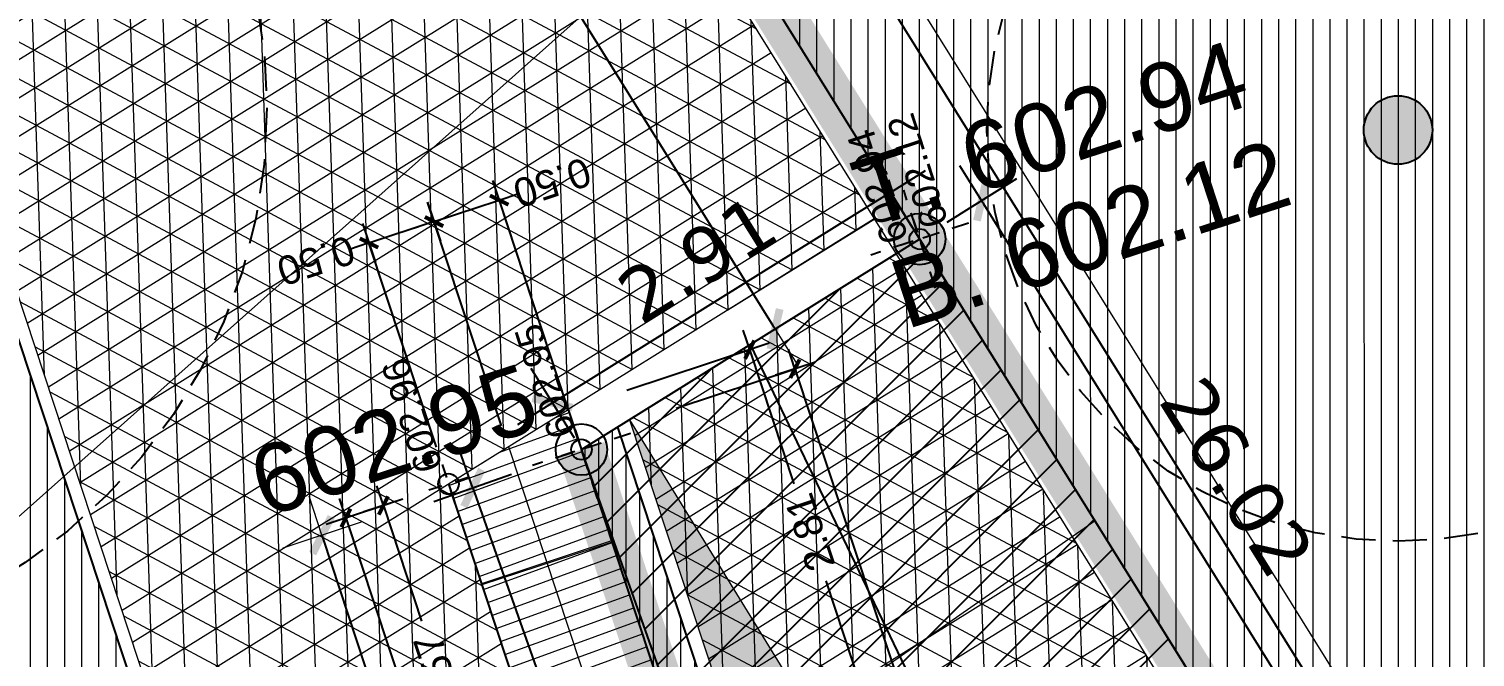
# Model space of a CAD drawing. Header units: metres. Extents: x 678805 to 1359287, y 2747329 to 5497370.
# Drawn here: x 679705.33 to 679715.88, y 2748628.4 to 2748632.99 of the extents above; entities that cross this region are included whole.
import ezdxf
from ezdxf.enums import TextEntityAlignment as Align

# ---------------------------------------------------------------- set-up
doc = ezdxf.new("R2010")
doc.units = ezdxf.units.M
for name, pattern in [('XREF_MON_BUILDINGS$0$DASHEDX2', [1.5, 1, -0.5]), ('XREF_MON_SFT_TREES$0$HIDDEN', [0.375, 0.25, -0.125]), ('XREF_MON_WATERFEATURE$0$DASHEDX2', [1.5, 1, -0.5])]:
    doc.linetypes.add(name, pattern=pattern)
for name, color, linetype in [('00_XREF_MON_HSC_PAVEMENT', 7, 'Continuous'), ('00_XREF_TWQ_BUILDINGS', 7, 'Continuous'), ('00_XREF_TWQ_SFT_TREES', 7, 'Continuous'), ('XREF_MON_BUILDINGS$0$02-L-05 Stair', 6, 'Continuous'), ('XREF_MON_BUILDINGS$0$02-L-05 Stair_Levels', 81, 'Continuous'), ('XREF_MON_BUILDINGS$0$COTAUX', 7, 'Continuous'), ('XREF_MON_GENERAL_LAYOUT$0$02-L-Edge Line', 4, 'Continuous'), ('XREF_MON_GENERAL_LAYOUT$0$02-L-Edge Line Stair +10cm', 6, 'Continuous'), ('XREF_MON_GENERAL_LAYOUT$0$02-L-Edge Line Step -10cm', 6, 'Continuous'), ('XREF_MON_GENERAL_LAYOUT$0$02-L-Plan Change', 8, 'Continuous'), ('XREF_MON_SFT_TREES$0$SL_TREE_CANOPY', 251, 'XREF_MON_SFT_TREES$0$HIDDEN'), ('XREF_MON_SFT_TREES$0$SL_TREE_TRUNK', 251, 'Continuous'), ('XREF_MON_WATERFEATURE$0$COTAUX', 7, 'Continuous')]:
    doc.layers.add(name, color=color, linetype=linetype)
for name, color, linetype, true_color in [('02-L-Waterfeatures 01', 7, 'Continuous', 0x4da6ff), ('XREF_MON_SFT_TREES$0$SL_TREE__DELONIX_REGIA', 7, 'Continuous', 0x8f2400), ('XREF_MON_SFT_TREES$0$SL_TREE_PROSOPIS_CINERARIA', 7, 'Continuous', 0x5f7f00), ('XREF_MON_WATERFEATURE$0$01-TX-Cotes_1-100', 7, 'Continuous', 0x3f5f7f), ('XREF_MON_WATERFEATURE$0$01-TX-Dimensions_1-100', 7, 'Continuous', 0x3f5f7f)]:
    doc.layers.add(name, color=color, linetype=linetype, true_color=true_color)
doc.layers.add('XREF_MON_BUILDINGS$0$00_AUX', color=3, linetype='Continuous', plot=False)
for name, color, linetype, lineweight in [('XREF_MON_BUILDINGS$0$02-L-02 Retaining walls', 4, 'Continuous', 5), ('XREF_MON_BUILDINGS$0$02-L-02 Retaining walls_levels', 21, 'Continuous', 5), ('XREF_MON_GENERAL_LAYOUT$0$02-L-Level Curves 0.25-0.75m', 33, 'Continuous', 5), ('XREF_MON_GENERAL_LAYOUT$0$02-L-Level Curves 1m', 37, 'Continuous', 5), ('XREF_MON_GENERAL_LAYOUT$0$02-L-Material Change', 251, 'Continuous', 5), ('XREF_MON_HSC_PAVEMENT$0$02-L-B-Flat Bar', 251, 'Continuous', 5)]:
    doc.layers.add(name, color=color, linetype=linetype, lineweight=lineweight)
for name, color, linetype, lineweight, true_color in [('XREF_MON_HSC_PAVEMENT$0$03-TR-Pavement_01_Compacted Ground', 7, 'Continuous', 5, 0x5a4f30), ('XREF_MON_HSC_PAVEMENT$0$03-TR-Pavement_02_Sealed Gravel', 7, 'Continuous', 5, 0x38321e), ('XREF_MON_HSC_PAVEMENT$0$03-TR-Pavement_05_Precast irregular Concrete Blocks_Open Joint', 7, 'Continuous', 5, 0x82ae7e), ('XREF_MON_HSC_PAVEMENT$0$03-TR-Pavement_07_Precast Concrete Blocks 60X40', 7, 'Continuous', 5, 0x999999), ('XREF_MON_HSC_PAVEMENT$0$03-TR-Pavement_07_Precast irregular Concrete Blocks', 7, 'Continuous', 5, 0xb3b3b3), ('XREF_MON_WATERFEATURE$0$02-L-projecció 2', 7, 'Continuous', 5, 0x636363)]:
    doc.layers.add(name, color=color, linetype=linetype, lineweight=lineweight, true_color=true_color)
doc.layers.get('XREF_MON_SFT_TREES$0$SL_TREE__DELONIX_REGIA').off()
doc.layers.get('XREF_MON_SFT_TREES$0$SL_TREE_PROSOPIS_CINERARIA').off()
doc.styles.add('XREF_MON_BUILDINGS$0$E200', font='verdana.ttf', dxfattribs={"height": 0.4})
doc.styles.add('XREF_MON_BUILDINGS$0$Standard', font='arial.ttf')
doc.styles.add('XREF_MON_GENERAL_LAYOUT$0$Standard', font='arial.ttf')
doc.styles.add('XREF_MON_WATERFEATURE$0$Standard', font='arial.ttf')
doc.dimstyles.new('XREF_MON_BUILDINGS$0$E200', dxfattribs={"dimscale": 0.03, "dimtxt": 12, "dimasz": 1, "dimexe": 0.1, "dimexo": 1, "dimgap": 4, "dimtad": 1, "dimzin": 0, "dimdsep": 46, "dimtxsty": 'XREF_MON_BUILDINGS$0$E200', "dimblk1": 'XREF_MON_BUILDINGS$0$LINCOT200', "dimblk2": 'XREF_MON_BUILDINGS$0$LINCOT200', "dimsah": 1, "dimcen": 0.1, "dimdle": 0.1, "dimse1": 1, "dimse2": 1, "dimclrt": 256, "dimadec": 0, "dimazin": 0, "dimtfac": 0.015385, "dimtofl": 0, "dimtmove": 0, "dimatfit": 3, "dimldrblk": 'XREF_MON_BUILDINGS$0$LINCOT200', "dimfxl": 1, "dimtolj": 1, "dimtzin": 0, "dimarcsym": 0})
doc.dimstyles.new('XREF_MON_WATERFEATURE$0$E100', dxfattribs={"dimscale": 0.03, "dimtxt": 7, "dimasz": 0.5, "dimexe": 0.1, "dimexo": 15, "dimgap": 4, "dimtad": 1, "dimzin": 0, "dimdsep": 46, "dimtxsty": 'XREF_MON_WATERFEATURE$0$Standard', "dimblk1": 'XREF_MON_WATERFEATURE$0$LINCOT200', "dimblk2": 'XREF_MON_WATERFEATURE$0$LINCOT200', "dimsah": 1, "dimcen": 0.1, "dimdle": 0.1, "dimclrt": 256, "dimadec": 0, "dimazin": 0, "dimtfac": 0.015385, "dimtofl": 0, "dimtmove": 0, "dimatfit": 3, "dimldrblk": 'XREF_MON_WATERFEATURE$0$LINCOT200', "dimfxl": 1, "dimtolj": 1, "dimtzin": 0, "dimarcsym": 0})

# ---------------------------------------------------------------- blocks, each defined once
blk = doc.blocks.new('*U157')
at = {"linetype": 'XREF_MON_BUILDINGS$0$DASHEDX2', "ltscale": 0.5}
for points in [[(0, -1.5), (0, 1.5)], [(1.5, 0), (-1.5, 0)]]:
    blk.add_lwpolyline(points, dxfattribs=at)
blk.add_circle((0, 0), 0.75)
at = {"ltscale": 0.3, "style": 'XREF_MON_BUILDINGS$0$Standard'}
blk.add_attdef('COTES', text='', height=2, dxfattribs=at).set_placement((-5.13, 1.964), align=Align.MIDDLE)
blk = doc.blocks.new('XREF_MON_BUILDINGS$0$LINCOT200')
for p, q in [((0, -10), (0, 10)), ((0, 0), (10, 0))]:
    blk.add_line(p, q)
at = {"const_width": 1.88}
blk.add_lwpolyline([(3.54, -3.54), (-3.54, 3.54)], dxfattribs=at)
at = {"layer": 'XREF_MON_BUILDINGS$0$COTAUX'}
blk.add_line((0, 0), (-1.25, 0), dxfattribs=at)
blk = doc.blocks.new('*D179')
at = {"layer": 'DEFPOINTS', "color": 0, "transparency": 16777216}
for p in [(679709.364, 2748629.919), (679714.743, 2748613.626), (679712.85, 2748613.001)]:
    blk.add_point(p, dxfattribs=at)
at = {"layer": 'XREF_MON_BUILDINGS$0$02-L-02 Retaining walls_levels', "color": 0, "lineweight": -2, "transparency": 16777216}
blk.add_line((679707.48, 2748629.265), (679712.84, 2748613.03), dxfattribs=at)
at = {"layer": 'XREF_MON_BUILDINGS$0$02-L-02 Retaining walls_levels', "color": 0, "lineweight": -2, "transparency": 16777216, "xscale": 0.03, "yscale": 0.03, "zscale": 0.03}
for p, rotation in [((679707.471, 2748629.294), 108.2710311354631), ((679712.85, 2748613.001), 288.2710311354631)]:
    blk.add_blockref('XREF_MON_BUILDINGS$0$LINCOT200', p, dxfattribs=dict(at, rotation=rotation))
at = {"layer": 'XREF_MON_BUILDINGS$0$02-L-02 Retaining walls_levels', "transparency": 16777216, "insert": (679710.472, 2748621.25), "char_height": 0.4, "attachment_point": 5, "rotation": 288.271, "style": 'XREF_MON_BUILDINGS$0$E200'}
blk.add_mtext('\\A1;17.16', dxfattribs=at)
blk = doc.blocks.new('*D185')
at = {"layer": 'DEFPOINTS', "color": 0, "transparency": 16777216}
for p in [(679705.503, 2748641.609), (679719.867, 2748619.903), (679719.251, 2748619.52)]:
    blk.add_point(p, dxfattribs=at)
at = {"layer": 'XREF_MON_BUILDINGS$0$02-L-02 Retaining walls_levels', "color": 0, "lineweight": -2, "transparency": 16777216}
blk.add_line((679706.134, 2748641.967), (679719.851, 2748619.928), dxfattribs=at)
at = {"layer": 'XREF_MON_BUILDINGS$0$02-L-02 Retaining walls_levels', "color": 0, "lineweight": -2, "transparency": 16777216, "xscale": 0.03, "yscale": 0.03, "zscale": 0.03}
for p, rotation in [((679706.118, 2748641.993), 121.8984010332734), ((679719.867, 2748619.903), 301.8984010332734)]:
    blk.add_blockref('XREF_MON_BUILDINGS$0$LINCOT200', p, dxfattribs=dict(at, rotation=rotation))
at = {"layer": 'XREF_MON_BUILDINGS$0$02-L-02 Retaining walls_levels', "transparency": 16777216, "insert": (679714.146, 2748629.716), "char_height": 0.4, "attachment_point": 5, "rotation": 301.8984, "style": 'XREF_MON_BUILDINGS$0$E200'}
blk.add_mtext('\\A1;26.02', dxfattribs=at)
blk = doc.blocks.new('*D217')
at = {"layer": 'DEFPOINTS', "color": 0, "ltscale": 0.3, "transparency": 16777216}
for p in [(679711.831, 2748631.454), (679709.152, 2748630.259), (679709.364, 2748629.919)]:
    blk.add_point(p, dxfattribs=at)
at = {"layer": 'XREF_MON_BUILDINGS$0$02-L-05 Stair_Levels', "color": 0, "lineweight": -2, "ltscale": 0.3, "transparency": 16777216}
blk.add_line((679711.594, 2748631.779), (679709.178, 2748630.275), dxfattribs=at)
at = {"layer": 'XREF_MON_BUILDINGS$0$02-L-05 Stair_Levels', "color": 0, "lineweight": -2, "ltscale": 0.3, "transparency": 16777216, "xscale": 0.03, "yscale": 0.03, "zscale": 0.03}
for p, rotation in [((679711.619, 2748631.795), 31.89840104439388), ((679709.152, 2748630.259), 211.8984010443939)]:
    blk.add_blockref('XREF_MON_BUILDINGS$0$LINCOT200', p, dxfattribs=dict(at, rotation=rotation))
at = {"layer": 'XREF_MON_BUILDINGS$0$02-L-05 Stair_Levels', "ltscale": 0.3, "transparency": 16777216, "insert": (679710.212, 2748631.305), "char_height": 0.4, "attachment_point": 5, "rotation": 31.8984, "style": 'XREF_MON_BUILDINGS$0$E200'}
blk.add_mtext('\\A1;2.91', dxfattribs=at)
blk = doc.blocks.new('*D224')
at = {"layer": 'DEFPOINTS', "color": 0, "transparency": 16777216}
for p in [(679705.505, 2748641.618), (679711.831, 2748631.454), (679710.776, 2748630.798)]:
    blk.add_point(p, dxfattribs=at)
at = {"layer": 'XREF_MON_BUILDINGS$0$02-L-02 Retaining walls_levels', "color": 0, "lineweight": -2, "transparency": 16777216}
blk.add_line((679704.466, 2748640.936), (679710.76, 2748630.823), dxfattribs=at)
at = {"layer": 'XREF_MON_BUILDINGS$0$02-L-02 Retaining walls_levels', "color": 0, "lineweight": -2, "transparency": 16777216, "xscale": 0.03, "yscale": 0.03, "zscale": 0.03}
for p, rotation in [((679704.45, 2748640.961), 121.8984010276611), ((679710.776, 2748630.798), 301.8984010276611)]:
    blk.add_blockref('XREF_MON_BUILDINGS$0$LINCOT200', p, dxfattribs=dict(at, rotation=rotation))
at = {"layer": 'XREF_MON_BUILDINGS$0$02-L-02 Retaining walls_levels', "transparency": 16777216, "insert": (679707.892, 2748636.053), "char_height": 0.4, "attachment_point": 5, "rotation": 301.8984, "style": 'XREF_MON_BUILDINGS$0$E200'}
blk.add_mtext('\\A1;11.97', dxfattribs=at)
blk = doc.blocks.new('*U120')
at = {"linetype": 'XREF_MON_BUILDINGS$0$DASHEDX2', "ltscale": 0.5}
for points in [[(0, -1.5), (0, 1.5)], [(1.5, 0), (-1.5, 0)]]:
    blk.add_lwpolyline(points, dxfattribs=at)
blk.add_circle((0, 0), 0.75)
at = {"ltscale": 0.3, "style": 'XREF_MON_BUILDINGS$0$Standard'}
blk.add_attdef('COTES', text='', height=2, dxfattribs=at).set_placement((4.577, 1.739), align=Align.MIDDLE)
blk = doc.blocks.new('*U163')
at = {"linetype": 'XREF_MON_BUILDINGS$0$DASHEDX2', "ltscale": 0.5}
for points in [[(0, -1.5), (0, 1.5)], [(1.5, 0), (-1.5, 0)]]:
    blk.add_lwpolyline(points, dxfattribs=at)
blk.add_circle((0, 0), 0.75)
at = {"ltscale": 0.3, "style": 'XREF_MON_BUILDINGS$0$Standard'}
blk.add_attdef('COTES', text='', height=2, dxfattribs=at).set_placement((4.78, -1.389), align=Align.MIDDLE)
blk = doc.blocks.new('*D166')
at = {"layer": 'DEFPOINTS', "color": 0, "ltscale": 0.3, "transparency": 16777216}
for p in [(679712.283, 2748631.735), (679711.831, 2748631.454), (679719.254, 2748619.528)]:
    blk.add_point(p, dxfattribs=at)
at = {"layer": 'XREF_MON_BUILDINGS$0$02-L-05 Stair_Levels', "color": 0, "lineweight": -2, "ltscale": 0.3, "transparency": 16777216}
blk.add_line((679719.689, 2748619.835), (679712.298, 2748631.71), dxfattribs=at)
at = {"layer": 'XREF_MON_BUILDINGS$0$02-L-05 Stair_Levels', "color": 0, "lineweight": -2, "ltscale": 0.3, "transparency": 16777216, "xscale": 0.03, "yscale": 0.03, "zscale": 0.03}
for p, rotation in [((679712.283, 2748631.735), 121.8982396766706), ((679719.705, 2748619.809), 301.8982396766706)]:
    blk.add_blockref('XREF_MON_BUILDINGS$0$LINCOT200', p, dxfattribs=dict(at, rotation=rotation))
at = {"layer": 'XREF_MON_BUILDINGS$0$02-L-05 Stair_Levels', "ltscale": 0.3, "transparency": 16777216, "insert": (679716.272, 2748625.946), "char_height": 0.4, "attachment_point": 5, "rotation": 301.8982, "style": 'XREF_MON_BUILDINGS$0$E200'}
blk.add_mtext('\\A1;14.05', dxfattribs=at)
blk = doc.blocks.new('*D167')
at = {"layer": 'DEFPOINTS', "color": 0, "ltscale": 0.3, "transparency": 16777216}
for p in [(679709.364, 2748629.919), (679714.159, 2748616.357), (679713.366, 2748616.077)]:
    blk.add_point(p, dxfattribs=at)
at = {"layer": 'XREF_MON_BUILDINGS$0$02-L-05 Stair_Levels', "color": 0, "lineweight": -2, "ltscale": 0.3, "transparency": 16777216}
blk.add_line((679708.581, 2748629.61), (679713.356, 2748616.105), dxfattribs=at)
at = {"layer": 'XREF_MON_BUILDINGS$0$02-L-05 Stair_Levels', "color": 0, "lineweight": -2, "ltscale": 0.3, "transparency": 16777216, "xscale": 0.03, "yscale": 0.03, "zscale": 0.03}
for p, rotation in [((679708.571, 2748629.638), 109.4712922501965), ((679713.366, 2748616.077), 289.4712922501965)]:
    blk.add_blockref('XREF_MON_BUILDINGS$0$LINCOT200', p, dxfattribs=dict(at, rotation=rotation))
at = {"layer": 'XREF_MON_BUILDINGS$0$02-L-05 Stair_Levels', "ltscale": 0.3, "transparency": 16777216, "insert": (679711.279, 2748622.967), "char_height": 0.4, "attachment_point": 5, "rotation": 289.4713, "style": 'XREF_MON_BUILDINGS$0$E200'}
blk.add_mtext('\\A1;14.38', dxfattribs=at)
blk = doc.blocks.new('XREF_MON_SFT_TREES$0$Prosopis_cineraria')
at = {"layer": 'XREF_MON_SFT_TREES$0$SL_TREE_CANOPY', "linetype": 'XREF_MON_SFT_TREES$0$HIDDEN'}
blk.add_circle((0, 0), 4, dxfattribs=at)
blk = doc.blocks.new('XREF_MON_SFT_TREES$0$delonix.A')
at = {"layer": 'XREF_MON_SFT_TREES$0$SL_TREE_TRUNK'}
h = blk.add_hatch(color=256, dxfattribs=at)
h.dxf.hatch_style = 1
edge = h.paths.add_edge_path()
edge.add_arc((0, 0), 0.25, 0, 360)
at = {"layer": 'XREF_MON_SFT_TREES$0$SL_TREE_CANOPY', "linetype": 'XREF_MON_SFT_TREES$0$HIDDEN'}
blk.add_circle((0, 0), 3, dxfattribs=at)
at = {"layer": 'XREF_MON_SFT_TREES$0$SL_TREE_TRUNK'}
blk.add_circle((0, 0), 0.25, dxfattribs=at)
blk = doc.blocks.new('XREF_MON_SFT_TREES')
at = {"layer": 'XREF_MON_SFT_TREES$0$SL_TREE__DELONIX_REGIA'}
blk.add_blockref('XREF_MON_SFT_TREES$0$delonix.A', (679715.321, 2748632.25), dxfattribs=at)
at = {"layer": 'XREF_MON_SFT_TREES$0$SL_TREE_PROSOPIS_CINERARIA', "rotation": 25.44812939262281}
blk.add_blockref('XREF_MON_SFT_TREES$0$Prosopis_cineraria', (679703.07, 2748632.411), dxfattribs=at)
blk = doc.blocks.new('XREF_MON_HSC_PAVEMENT')
at = {"layer": 'XREF_MON_HSC_PAVEMENT$0$03-TR-Pavement_01_Compacted Ground'}
h = blk.add_hatch(dxfattribs=at)
h.set_pattern_fill('ANSI31', color=256, scale=0.0393, angle=45)
h.paths.add_polyline_path([(679716.271, 2748624.32), (679717.035, 2748624.795), (679707.493, 2748640.126), (679705.505, 2748641.618)])
h = blk.add_hatch(dxfattribs=at)
h.set_pattern_fill('ANSI31', color=256, scale=0.0393, angle=45)
h.set_pattern_definition([(90, (-15.59437, -5.14019), (-0.1247775, 0), [])])
h.paths.add_polyline_path([(679705.011, 2748631.461), (679703.772, 2748630.69), (679705.454, 2748625.598), (679706.693, 2748626.369)])
at = {"layer": 'XREF_MON_HSC_PAVEMENT$0$03-TR-Pavement_02_Sealed Gravel', "linetype": 'Continuous'}
h = blk.add_hatch(dxfattribs=at)
h.set_pattern_fill('ANSI31', color=256, scale=0.0393, angle=45)
h.paths.add_polyline_path([(679717.425, 2748641.711), (679718.664, 2748642.483), (679718.374, 2748643.362), (679717.135, 2748642.591), (679715.363, 2748647.957), (679716.602, 2748648.728), (679709.443, 2748652.314), (679712.447, 2748643.218), (679711.207, 2748642.446), (679708.204, 2748651.543), (679709.443, 2748652.314), (679702.285, 2748655.899), (679707.493, 2748640.126), (679717.035, 2748624.795), (679716.271, 2748624.32), (679719.201, 2748619.613), (679725.019, 2748623.234), (679722.287, 2748631.509), (679721.048, 2748630.738), (679719.367, 2748635.83), (679720.606, 2748636.601), (679720.315, 2748637.481), (679719.076, 2748636.709)])
h.paths.add_polyline_path([(679712.885, 2748646.415), (679714.124, 2748647.186), (679716.839, 2748638.962), (679715.6, 2748638.191)], flags=16)
h.paths.add_polyline_path([(679715.359, 2748634.396), (679714.119, 2748633.624), (679711.497, 2748641.567), (679712.737, 2748642.338)], flags=16)
h.paths.add_polyline_path([(679715.89, 2748637.312), (679717.129, 2748638.083), (679718.811, 2748632.991), (679717.572, 2748632.219)], flags=16)
h.paths.add_polyline_path([(679709.969, 2748641.676), (679708.73, 2748640.904), (679705.726, 2748650), (679706.966, 2748650.772)], flags=16)
h.paths.add_polyline_path([(679719.101, 2748632.111), (679720.752, 2748627.109), (679719.513, 2748626.338), (679717.862, 2748631.34)], flags=16)
h = blk.add_hatch(dxfattribs=at)
h.set_pattern_fill('ANSI31', color=256, scale=0.0393, angle=45)
h.set_pattern_definition([(90, (652974.11672, 2717198.73223), (-0.1247775, 0), [])])
h.paths.add_polyline_path([(679696.482, 2748616.569), (679707.636, 2748623.511), (679701.011, 2748643.579), (679684.898, 2748651.642)])
h.paths.add_polyline_path([(679700.009, 2748633.042), (679701.248, 2748633.813), (679698.533, 2748642.037), (679698.533, 2748642.037), (679697.294, 2748641.266)], flags=16)
h.paths.add_polyline_path([(679701.544, 2748637.442), (679702.783, 2748638.213), (679701.011, 2748643.579), (679701.011, 2748643.579), (679699.772, 2748642.808)], flags=16)
h.paths.add_polyline_path([(679703.073, 2748637.333), (679701.834, 2748636.562), (679703.486, 2748631.56), (679704.725, 2748632.331)], flags=17)
h.paths.add_polyline_path([(679701.539, 2748632.934), (679700.299, 2748632.162), (679701.981, 2748627.07), (679703.22, 2748627.841)], flags=16)
h.paths.add_polyline_path([(679697.146, 2748637.189), (679695.907, 2748636.418), (679698.529, 2748628.475), (679699.769, 2748629.247)], flags=16)
h.paths.add_polyline_path([(679705.015, 2748631.452), (679703.776, 2748630.681), (679705.457, 2748625.589), (679706.696, 2748626.36)], flags=17)
h.paths.add_polyline_path([(679703.51, 2748626.962), (679702.271, 2748626.191), (679703.923, 2748621.189), (679705.162, 2748621.96)], flags=16)
h.paths.add_polyline_path([(679695.616, 2748637.297), (679696.856, 2748638.069), (679693.852, 2748647.165), (679693.852, 2748647.165), (679692.614, 2748646.394)], flags=16)
h.paths.add_polyline_path([(679690.656, 2748634.21), (679691.902, 2748634.977), (679686.695, 2748650.75), (679684.904, 2748651.646)])
h.paths.add_polyline_path([(679691.375, 2748645.622), (679690.136, 2748644.851), (679693.139, 2748635.755), (679694.378, 2748636.526)], flags=16)
at = {"layer": 'XREF_MON_HSC_PAVEMENT$0$03-TR-Pavement_05_Precast irregular Concrete Blocks_Open Joint'}
h = blk.add_hatch(dxfattribs=at)
h.set_pattern_fill('SWAMP', color=256, scale=0.01)
h.set_pattern_definition([(0, (0, 0), (0.127, 0.219970452362), [0.03175, -0.22225]), (90, (0.01588, 0), (-0.127, 0.219970452362), [0.015875, -0.424065904724]), (90, (0.01984, 0), (-0.127, 0.219970452362), [0.0127, -0.427240904724]), (90, (0.0119, 0), (-0.127, 0.219970452362), [0.0127, -0.427240904724]), (60, (0.02381, 0), (-0.126999999827, 0.219970452462), [0.01016, -0.24384]), (120, (0.00794, 0), (-0.253999999827, 1e-10), [0.01016, -0.24384])])
edge = h.paths.add_edge_path()
edge.add_line((679715.549, 2748612.472), (679719.728, 2748613.852))
edge.add_line((679719.728, 2748613.852), (679709.714, 2748630.136))
edge.add_line((679709.714, 2748630.136), (679715.549, 2748612.472))
edge.add_line((679715.549, 2748612.472), (679719.728, 2748613.852))
at = {"layer": 'XREF_MON_HSC_PAVEMENT$0$03-TR-Pavement_07_Precast Concrete Blocks 60X40'}
h = blk.add_hatch(dxfattribs=at)
h.set_pattern_fill('ANSI31', color=256, scale=0.0315, angle=335)
h.set_pattern_definition([(20, (-46.76913, -15.44591), (-0.0342062895844, 0.0939810082364), [])])
h.paths.add_polyline_path([(679708.394, 2748629.668), (679709.268, 2748630.212), (679710.148, 2748627.545), (679709.673, 2748627.388), (679713.848, 2748614.752), (679713.373, 2748614.596)])
h = blk.add_hatch(dxfattribs=at)
h.set_pattern_fill('ANSI31', color=256, scale=0.0315, angle=45)
h.set_pattern_definition([(90, (-46.76913, -15.44591), (-0.1000125, 0), [])])
h.paths.add_polyline_path([(679709.626, 2748630.082), (679709.364, 2748629.919), (679710.149, 2748627.545), (679710.433, 2748627.639), (679710.433, 2748627.639)])
at = {"layer": 'XREF_MON_HSC_PAVEMENT$0$03-TR-Pavement_07_Precast irregular Concrete Blocks', "linetype": 'Continuous'}
h = blk.add_hatch(dxfattribs=at)
h.set_pattern_fill('NET3', color=256, scale=0.075, angle=91.9)
h.set_pattern_definition([(91.9, (679709.2674, 2748630.21178), (-0.237994, -0.007895), []), (151.9, (679709.2674, 2748630.21178), (-0.1121597, -0.2100565), []), (211.9, (679709.2674, 2748630.21178), (0.1258344, -0.2021614), [])])
h.paths.add_polyline_path([(679701.092, 2748643.65), (679707.756, 2748623.468), (679696.514, 2748616.472), (679698.73, 2748609.761), (679713.37, 2748614.595), (679708.394, 2748629.668), (679709.267, 2748630.212), (679711.503, 2748631.603), (679705.323, 2748641.532)])
h = blk.add_hatch(dxfattribs=at)
h.set_pattern_fill('NET3', color=256, scale=0.075, angle=91.9)
h.set_pattern_definition([(91.9, (0, 0), (-0.237994082671, -0.007895076854), []), (151.9, (0, 0), (-0.112159704215, -0.21005645997), []), (211.9, (0, 0), (0.125834378456, -0.202161383117), [])])
h.paths.add_polyline_path([(679714.247, 2748616.412), (679719.084, 2748619.423), (679711.661, 2748631.348), (679709.714, 2748630.136)])
at = {"layer": 'XREF_MON_HSC_PAVEMENT$0$02-L-B-Flat Bar'}
for points in [[(679705.505, 2748641.618), (679716.271, 2748624.32), (679717.035, 2748624.795), (679707.493, 2748640.126), (679702.285, 2748655.899), (679700.495, 2748656.796)], [(679705.015, 2748631.452), (679703.776, 2748630.681), (679705.457, 2748625.589), (679706.696, 2748626.36)]]:
    blk.add_lwpolyline(points, close=True, dxfattribs=at)
blk.add_lwpolyline([(679709.714, 2748630.136), (679719.728, 2748613.852), (679719.728, 2748613.852)], dxfattribs=at)
blk = doc.blocks.new('XREF_MON_GENERAL_LAYOUT')
at = {"layer": 'XREF_MON_GENERAL_LAYOUT$0$02-L-Edge Line', "ltscale": 0.3}
blk.add_line((679705.505, 2748641.618), (679719.254, 2748619.528), dxfattribs=at)
blk.add_lwpolyline([(679709.268, 2748630.212), (679715.59, 2748611.063)], dxfattribs=at)
at = {"layer": 'XREF_MON_GENERAL_LAYOUT$0$02-L-Edge Line Stair +10cm'}
for points in [[(679709.626, 2748630.082), (679715.875, 2748611.157)], [(679708.394, 2748629.668), (679713.371, 2748614.595)]]:
    blk.add_lwpolyline(points, dxfattribs=at)
at = {"layer": 'XREF_MON_GENERAL_LAYOUT$0$02-L-Edge Line Step -10cm'}
blk.add_line((679701.011, 2748643.579), (679707.636, 2748623.512), dxfattribs=at)
at = {"layer": 'XREF_MON_GENERAL_LAYOUT$0$02-L-Level Curves 0.25-0.75m', "ltscale": 0.3}
for points in [[(679699.48, 2748607.488), (679693.371, 2748605.294), (679653.531, 2748664.058), (679678.523, 2748671.019), (679708.643, 2748669.466), (679708.32, 2748659.526), (679719.848, 2748647.214), (679708.377, 2748637.004), (679716.414, 2748624.092), (679712.236, 2748621.222)], [(679711.22, 2748624.298), (679714.762, 2748626.745), (679705.505, 2748641.618), (679703.333, 2748648.197), (679708.573, 2748652.861), (679704.277, 2748658.191), (679704.583, 2748668.126), (679679.054, 2748669.415), (679657.926, 2748663.529), (679696.186, 2748607.097), (679699.251, 2748608.181)], [(679699.002, 2748608.899), (679662.322, 2748663.001), (679679.585, 2748667.81), (679700.524, 2748666.785), (679700.229, 2748656.853), (679700.607, 2748656.457), (679705.505, 2748641.618), (679713.111, 2748629.398), (679710.205, 2748627.373), (679714.32, 2748614.908), (679713.371, 2748614.595), (679711.718, 2748619.6), (679700.128, 2748609.284)]]:
    blk.add_lwpolyline(points, dxfattribs=at)
at = {"layer": 'XREF_MON_GENERAL_LAYOUT$0$02-L-Level Curves 1m', "ltscale": 0.3}
blk.add_lwpolyline([(679710.299, 2748633.916), (679695.193, 2748620.471), (679666.717, 2748662.473), (679680.117, 2748666.205), (679696.464, 2748665.445), (679696.178, 2748655.516), (679703.432, 2748647.897), (679705.505, 2748641.618), (679710.299, 2748633.916)], dxfattribs=at)
at = {"layer": 'XREF_MON_GENERAL_LAYOUT$0$02-L-Material Change', "ltscale": 0.3}
blk.add_line((679707.755, 2748623.469), (679701.092, 2748643.65), dxfattribs=at)
for points in [[(679719.084, 2748619.423), (679705.323, 2748641.532), (679700.262, 2748656.864)], [(679711.5, 2748631.601), (679709.268, 2748630.212)], [(679708.394, 2748629.668), (679709.268, 2748630.212)], [(679709.714, 2748630.136), (679715.549, 2748612.472)], [(679708.831, 2748629.94), (679713.848, 2748614.752)]]:
    blk.add_lwpolyline(points, dxfattribs=at)
at = {"layer": 'XREF_MON_GENERAL_LAYOUT$0$02-L-Material Change', "lineweight": 0, "ltscale": 0.2}
blk.add_lwpolyline([(679711.831, 2748631.454), (679709.364, 2748629.919)], dxfattribs=at)
at = {"layer": 'XREF_MON_GENERAL_LAYOUT$0$02-L-Plan Change', "lineweight": 0, "ltscale": 0.2}
blk.add_lwpolyline([(679711.831, 2748631.454), (679709.364, 2748629.919)], dxfattribs=at)
at = {"style": 'XREF_MON_GENERAL_LAYOUT$0$Standard'}
for tag, rotation, p in [('604,00', 330.2643, (679905.77, 2748776.558)), ('603,00', 330.2643, (679901.861, 2748753.477)), ('600,00', 133.826, (679944.597, 2748745.153)), ('602,00', 330.2643, (679883.319, 2748738.727)), ('601,00', 117.8906, (679920.972, 2748732.87)), ('601,00', 330.2643, (679864.777, 2748723.976)), ('600,00', 40.8833, (679777.405, 2748705.444, 1.17)), ('602,00', 330.2643, (679941.275, 2748705.483)), ('601,00', 40.8833, (679701.798, 2748703.889, 1.17)), ('598,00', 62.091, (679810.267, 2748702.619)), ('600,00', 330.2643, (679877.781, 2748691.131)), ('600,00', 19.5511, (679920.444, 2748685.496)), ('601,00', 330.2643, (679934.813, 2748683.804)), ('599,00', 330.2643, (679854.567, 2748679.061)), ('600,00', 88.3928, (679743.913, 2748675.572)), ('599,00', 20.6086, (679924.26, 2748675.216)), ('601,00', 88.3928, (679728.035, 2748671.318, -2)), ('602,00', 88.3928, (679711.826, 2748665.966, -1)), ('603,00', 88.3928, (679695.615, 2748660.611)), ('599,00', 40.8833, (679788.807, 2748655.829, 1.17)), ('601,00', 40.8833, (679627.612, 2748644.603, 1.17)), ('603,00', 41.7058, (679702.499, 2748628.484, 1.17)), ('600,00', 40.8833, (679645.925, 2748597.926, 1.17)), ('599,00', 34.2277, (679673.574, 2748555.136, 5.34))]:
    blk.add_attdef(tag, text='', height=1, rotation=rotation, dxfattribs=at).set_placement(p, align=Align.MIDDLE)
at = {"ltscale": 0.3, "style": 'XREF_MON_GENERAL_LAYOUT$0$Standard'}
for tag, rotation, p in [('603,50', 330.2643, (679911.501, 2748760.57)), ('602,50', 330.2643, (679892.865, 2748745.846)), ('600,50', 133.826, (679933.048, 2748738.729)), ('601,50', 330.2643, (679873.581, 2748731.671)), ('601,50', 101.2857, (679909.522, 2748726.945)), ('602,50', 330.2643, (679948.625, 2748713.86)), ('600,50', 39.606, (679743.243, 2748706.971)), ('600,50', 330.2643, (679880.266, 2748702.726)), ('600,50', 17.3537, (679917.615, 2748690.554)), ('599,50', 330.2643, (679867.197, 2748684.716)), ('599,50', 18.8944, (679921.71, 2748680.578)), ('599,50', 39.606, (679778.991, 2748677.241)), ('600,50', 88.3928, (679735.925, 2748673.586)), ('601,50', 88.3928, (679719.906, 2748668.581)), ('602,50', 88.3928, (679703.474, 2748663.452)), ('598,50', 330.2643, (679861.765, 2748662.397)), ('601,50', 39.606, (679610.513, 2748662.061)), ('600,00', 41.7058, (679752.308, 2748637.685)), ('601,00', 41.7058, (679736.044, 2748634.538)), ('599,00', 35.0835, (679763.043, 2748634.415, 1.17)), ('602,00', 41.7058, (679720.174, 2748633.096, 1.17)), ('600,00', 35.0835, (679747.063, 2748629.903, 1.17)), ('601,00', 35.0835, (679731.246, 2748625.239, 1.17)), ('600,50', 39.606, (679636.92, 2748621.339)), ('602,00', 35.0835, (679715.4, 2748620.639, 1.17)), ('599,50', 28.7604, (679659.482, 2748574.323))]:
    blk.add_attdef(tag, text='', height=1, rotation=rotation, dxfattribs=at).set_placement(p, align=Align.MIDDLE)
blk = doc.blocks.new('*U595')
at = {"linetype": 'XREF_MON_WATERFEATURE$0$DASHEDX2', "ltscale": 0.5}
for points in [[(0, -1.5), (0, 1.5)], [(1.5, 0), (-1.5, 0)]]:
    blk.add_lwpolyline(points, dxfattribs=at)
blk.add_circle((0, 0), 0.75)
at = {"ltscale": 0.3, "style": 'XREF_MON_WATERFEATURE$0$Standard'}
blk.add_attdef('COTES', text='', height=2, dxfattribs=at).set_placement((5.56, 1), align=Align.MIDDLE)
blk = doc.blocks.new('*U593')
at = {"linetype": 'XREF_MON_WATERFEATURE$0$DASHEDX2', "ltscale": 0.5}
for points in [[(0, -1.5), (0, 1.5)], [(1.5, 0), (-1.5, 0)]]:
    blk.add_lwpolyline(points, dxfattribs=at)
blk.add_circle((0, 0), 0.75)
at = {"ltscale": 0.3, "style": 'XREF_MON_WATERFEATURE$0$Standard'}
blk.add_attdef('COTES', text='', height=2, dxfattribs=at).set_placement((4.58, 1.74), align=Align.MIDDLE)
blk = doc.blocks.new('*U594')
at = {"linetype": 'XREF_MON_WATERFEATURE$0$DASHEDX2', "ltscale": 0.5}
for points in [[(0, -1.5), (0, 1.5)], [(1.5, 0), (-1.5, 0)]]:
    blk.add_lwpolyline(points, dxfattribs=at)
blk.add_circle((0, 0), 0.75)
at = {"ltscale": 0.3, "style": 'XREF_MON_WATERFEATURE$0$Standard'}
blk.add_attdef('COTES', text='', height=2, dxfattribs=at).set_placement((4.78, -1.39), align=Align.MIDDLE)
blk = doc.blocks.new('*U596')
at = {"linetype": 'XREF_MON_WATERFEATURE$0$DASHEDX2', "ltscale": 0.5}
for points in [[(0, -1.5), (0, 1.5)], [(1.5, 0), (-1.5, 0)]]:
    blk.add_lwpolyline(points, dxfattribs=at)
blk.add_circle((0, 0), 0.75)
at = {"ltscale": 0.3, "style": 'XREF_MON_WATERFEATURE$0$Standard'}
blk.add_attdef('COTES', text='', height=2, dxfattribs=at).set_placement((5.56, 1), align=Align.MIDDLE)
blk = doc.blocks.new('XREF_MON_WATERFEATURE$0$LINCOT200')
for p, q in [((0, -10), (0, 10)), ((0, 0), (10, 0))]:
    blk.add_line(p, q)
at = {"const_width": 1.88}
blk.add_lwpolyline([(3.54, -3.54), (-3.54, 3.54)], dxfattribs=at)
at = {"layer": 'XREF_MON_WATERFEATURE$0$COTAUX'}
blk.add_line((0, 0), (-1.25, 0), dxfattribs=at)
blk = doc.blocks.new('*D805')
at = {"layer": 'DEFPOINTS', "color": 0, "transparency": 16777216}
for p in [(679710.921, 2748630.508), (679709.627, 2748630.081), (679714.16, 2748616.356)]:
    blk.add_point(p, dxfattribs=at)
at = {"layer": 'XREF_MON_WATERFEATURE$0$01-TX-Dimensions_1-100', "color": 0, "lineweight": -2, "transparency": 16777216}
for p, q in [((679710.054, 2748630.222), (679710.924, 2748630.509)), ((679710.926, 2748630.494), (679713.041, 2748624.088)), ((679715.449, 2748616.798), (679713.333, 2748623.204)), ((679714.587, 2748616.497), (679715.456, 2748616.785))]:
    blk.add_line(p, q, dxfattribs=at)
at = {"layer": 'XREF_MON_WATERFEATURE$0$01-TX-Dimensions_1-100', "color": 0, "lineweight": -2, "transparency": 16777216, "xscale": 0.015, "yscale": 0.015, "zscale": 0.015}
for p, rotation in [((679710.921, 2748630.508), 108.2765840035686), ((679715.454, 2748616.784), 288.2765840035686)]:
    blk.add_blockref('XREF_MON_WATERFEATURE$0$LINCOT200', p, dxfattribs=dict(at, rotation=rotation))
at = {"layer": 'XREF_MON_WATERFEATURE$0$01-TX-Dimensions_1-100', "transparency": 16777216, "insert": (679713.187, 2748623.646), "char_height": 0.21, "attachment_point": 5, "rotation": 108.2766, "style": 'XREF_MON_WATERFEATURE$0$Standard'}
blk.add_mtext('\\A1;14.45', dxfattribs=at)
blk = doc.blocks.new('*D807')
at = {"layer": 'DEFPOINTS', "color": 0, "transparency": 16777216}
for p in [(679708.394, 2748629.667), (679707.645, 2748629.42), (679713.37, 2748614.596)]:
    blk.add_point(p, dxfattribs=at)
at = {"layer": 'XREF_MON_WATERFEATURE$0$01-TX-Dimensions_1-100', "color": 0, "lineweight": -2, "transparency": 16777216}
for p, q in [((679707.967, 2748629.526), (679707.642, 2748629.419)), ((679707.65, 2748629.406), (679710.081, 2748622.042)), ((679712.617, 2748614.362), (679710.373, 2748621.16)), ((679712.943, 2748614.454), (679712.619, 2748614.347))]:
    blk.add_line(p, q, dxfattribs=at)
at = {"layer": 'XREF_MON_WATERFEATURE$0$01-TX-Dimensions_1-100', "color": 0, "lineweight": -2, "transparency": 16777216, "xscale": 0.015, "yscale": 0.015, "zscale": 0.015}
for p, rotation in [((679707.645, 2748629.42), 108.2714776573968), ((679712.621, 2748614.348), 288.2714776573968)]:
    blk.add_blockref('XREF_MON_WATERFEATURE$0$LINCOT200', p, dxfattribs=dict(at, rotation=rotation))
at = {"layer": 'XREF_MON_WATERFEATURE$0$01-TX-Dimensions_1-100', "transparency": 16777216, "insert": (679710.227, 2748621.601), "char_height": 0.21, "attachment_point": 5, "rotation": 108.2715, "style": 'XREF_MON_WATERFEATURE$0$Standard'}
blk.add_mtext('\\A1;15.87', dxfattribs=at)
blk = doc.blocks.new('*D809')
at = {"layer": 'DEFPOINTS', "color": 0, "transparency": 16777216}
for p in [(679707.814, 2748631.426), (679708.921, 2748629.666), (679708.447, 2748629.509)]:
    blk.add_point(p, dxfattribs=at)
at = {"layer": 'XREF_MON_WATERFEATURE$0$01-TX-Dimensions_1-100', "color": 0, "lineweight": -2, "transparency": 16777216}
for p, q in [((679708.274, 2748631.578), (679707.828, 2748631.43)), ((679708.78, 2748630.093), (679708.288, 2748631.585)), ((679707.814, 2748631.426), (679707.8, 2748631.421)), ((679708.306, 2748629.937), (679707.813, 2748631.428))]:
    blk.add_line(p, q, dxfattribs=at)
at = {"layer": 'XREF_MON_WATERFEATURE$0$01-TX-Dimensions_1-100', "color": 0, "lineweight": -2, "transparency": 16777216, "xscale": 0.015, "yscale": 0.015, "zscale": 0.015}
for p, rotation in [((679708.289, 2748631.582), 18.26961630097583), ((679707.814, 2748631.426), 198.2696163009758)]:
    blk.add_blockref('XREF_MON_WATERFEATURE$0$LINCOT200', p, dxfattribs=dict(at, rotation=rotation))
at = {"layer": 'XREF_MON_WATERFEATURE$0$01-TX-Dimensions_1-100', "transparency": 16777216, "insert": (679707.427, 2748631.298), "char_height": 0.21, "attachment_point": 5, "rotation": 198.2696, "style": 'XREF_MON_WATERFEATURE$0$Standard'}
blk.add_mtext('\\A1;0.50', dxfattribs=at)
blk = doc.blocks.new('*D811')
at = {"layer": 'DEFPOINTS', "color": 0, "transparency": 16777216}
for p in [(679708.764, 2748631.739), (679709.396, 2748629.823), (679708.921, 2748629.666)]:
    blk.add_point(p, dxfattribs=at)
at = {"layer": 'XREF_MON_WATERFEATURE$0$01-TX-Dimensions_1-100', "color": 0, "lineweight": -2, "transparency": 16777216}
for p, q in [((679708.303, 2748631.587), (679708.749, 2748631.734)), ((679709.255, 2748630.25), (679708.763, 2748631.742)), ((679708.764, 2748631.739), (679708.778, 2748631.744)), ((679708.78, 2748630.093), (679708.288, 2748631.585))]:
    blk.add_line(p, q, dxfattribs=at)
at = {"layer": 'XREF_MON_WATERFEATURE$0$01-TX-Dimensions_1-100', "color": 0, "lineweight": -2, "transparency": 16777216, "xscale": 0.015, "yscale": 0.015, "zscale": 0.015}
for p, rotation in [((679708.764, 2748631.739), 18.27337624817099), ((679708.288, 2748631.582), 198.273376248171)]:
    blk.add_blockref('XREF_MON_WATERFEATURE$0$LINCOT200', p, dxfattribs=dict(at, rotation=rotation))
at = {"layer": 'XREF_MON_WATERFEATURE$0$01-TX-Dimensions_1-100', "transparency": 16777216, "insert": (679709.15, 2748631.867), "char_height": 0.21, "attachment_point": 5, "rotation": 198.2734, "style": 'XREF_MON_WATERFEATURE$0$Standard'}
blk.add_mtext('\\A1;0.50', dxfattribs=at)
blk = doc.blocks.new('*D814')
at = {"layer": 'DEFPOINTS', "color": 0, "transparency": 16777216}
for p in [(679708.394, 2748629.667), (679707.919, 2748629.511), (679709.199, 2748627.23)]:
    blk.add_point(p, dxfattribs=at)
at = {"layer": 'XREF_MON_WATERFEATURE$0$01-TX-Dimensions_1-100', "color": 0, "lineweight": -2, "transparency": 16777216}
for p, q in [((679707.967, 2748629.526), (679707.916, 2748629.51)), ((679707.924, 2748629.496), (679708.198, 2748628.666)), ((679708.72, 2748627.087), (679708.446, 2748627.917)), ((679708.772, 2748627.089), (679708.722, 2748627.072))]:
    blk.add_line(p, q, dxfattribs=at)
at = {"layer": 'XREF_MON_WATERFEATURE$0$01-TX-Dimensions_1-100', "color": 0, "lineweight": -2, "transparency": 16777216, "xscale": 0.015, "yscale": 0.015, "zscale": 0.015}
for p, rotation in [((679707.919, 2748629.511), 108.2799966822608), ((679708.724, 2748627.073), 288.2799966822608)]:
    blk.add_blockref('XREF_MON_WATERFEATURE$0$LINCOT200', p, dxfattribs=dict(at, rotation=rotation))
at = {"layer": 'XREF_MON_WATERFEATURE$0$01-TX-Dimensions_1-100', "transparency": 16777216, "insert": (679708.322, 2748628.292), "char_height": 0.21, "attachment_point": 5, "rotation": 108.28, "style": 'XREF_MON_WATERFEATURE$0$Standard'}
blk.add_mtext('\\A1;2.57', dxfattribs=at)
blk = doc.blocks.new('*D815')
at = {"layer": 'DEFPOINTS', "color": 0, "transparency": 16777216}
for p in [(679709.268, 2748630.211), (679711.472, 2748627.981), (679710.149, 2748627.544)]:
    blk.add_point(p, dxfattribs=at)
at = {"layer": 'XREF_MON_WATERFEATURE$0$01-TX-Dimensions_1-100', "color": 0, "lineweight": -2, "transparency": 16777216}
for p, q in [((679709.695, 2748630.352), (679710.593, 2748630.649)), ((679710.595, 2748630.634), (679710.914, 2748629.67)), ((679711.467, 2748627.996), (679711.149, 2748628.96)), ((679710.576, 2748627.685), (679711.475, 2748627.982))]:
    blk.add_line(p, q, dxfattribs=at)
at = {"layer": 'XREF_MON_WATERFEATURE$0$01-TX-Dimensions_1-100', "color": 0, "lineweight": -2, "transparency": 16777216, "xscale": 0.015, "yscale": 0.015, "zscale": 0.015}
for p, rotation in [((679710.591, 2748630.648), 108.2890959196915), ((679711.472, 2748627.981), 288.2890959196915)]:
    blk.add_blockref('XREF_MON_WATERFEATURE$0$LINCOT200', p, dxfattribs=dict(at, rotation=rotation))
at = {"layer": 'XREF_MON_WATERFEATURE$0$01-TX-Dimensions_1-100', "transparency": 16777216, "insert": (679711.031, 2748629.315), "char_height": 0.21, "attachment_point": 5, "rotation": 108.2891, "style": 'XREF_MON_WATERFEATURE$0$Standard'}
blk.add_mtext('\\A1;2.81', dxfattribs=at)
blk = doc.blocks.new('XREF_MON_BUILDINGS')
at = {"layer": 'XREF_MON_BUILDINGS$0$02-L-05 Stair'}
h = blk.add_hatch(dxfattribs=at)
h.set_pattern_fill('ANSI31', color=256, scale=2)
h.set_pattern_definition([(45, (0, 0), (-0.176776695297, 0.176776695297), [])])
h.paths.add_polyline_path([(679711.831, 2748631.454), (679719.254, 2748619.528), (679714.159, 2748616.357), (679709.364, 2748629.919)])
at = {"layer": 'XREF_MON_BUILDINGS$0$00_AUX'}
blk.add_lwpolyline([(679716.706, 2748617.942), (679710.598, 2748630.686)], dxfattribs=at)
at = {"layer": 'XREF_MON_BUILDINGS$0$02-L-02 Retaining walls', "ltscale": 0.3, "const_width": 0.35}
for points in [[(679700.452, 2748656.927), (679705.505, 2748641.618), (679719.254, 2748619.528)], [(679709.364, 2748629.919), (679715.451, 2748611.49)]]:
    blk.add_lwpolyline(points, dxfattribs=at)
at = {"layer": 'XREF_MON_BUILDINGS$0$02-L-05 Stair'}
blk.add_lwpolyline([(679711.831, 2748631.454), (679719.254, 2748619.528), (679714.159, 2748616.357), (679709.364, 2748629.919)], close=True, dxfattribs=at)
at = {"layer": 'XREF_MON_BUILDINGS$0$02-L-02 Retaining walls_levels', "xscale": 0.2499999999999999, "yscale": 0.2499999999999999, "zscale": 0.2499999999999999, "rotation": 18}
for name, p, values in [('*U120', (679711.831, 2748631.454), {'COTES': 'T. 602.94'}), ('*U163', (679711.831, 2748631.454), {'COTES': 'B. 602.12'}), ('*U157', (679709.364, 2748629.919), {'COTES': '602.95'})]:
    blk.add_blockref(name, p, dxfattribs=at).add_auto_attribs(values)
at = {"layer": 'XREF_MON_BUILDINGS$0$02-L-05 Stair_Levels', "ltscale": 0.3, "xscale": 0.2499999999999999, "yscale": 0.2499999999999999, "zscale": 0.2499999999999999, "rotation": 18}
for name, p, values in [('*U120', (679711.831, 2748631.454), {'COTES': 'T. 602.94'}), ('*U157', (679709.364, 2748629.919), {'COTES': '602.95'})]:
    blk.add_blockref(name, p, dxfattribs=at).add_auto_attribs(values)
at = {"layer": 'XREF_MON_BUILDINGS$0$02-L-02 Retaining walls_levels'}
dim = blk.add_linear_dim(base=(679719.867, 2748619.903), p1=(679705.503, 2748641.609), p2=(679719.251, 2748619.52), angle=301.8984, dimstyle='XREF_MON_BUILDINGS$0$E200', dxfattribs=at)
dim.commit()
dim.dimension.update_dxf_attribs({"geometry": '*D185', "text_midpoint": (679713.868, 2748629.542), "dimtype": 129})
for p1, p2, distance, picture, middle in [((679705.505, 2748641.618), (679711.831, 2748631.454), -1.242, '*D224', (679707.892, 2748636.053)), ((679709.364, 2748629.919), (679714.743, 2748613.626), -1.994, '*D179', (679710.472, 2748621.25))]:
    dim = blk.add_aligned_dim(p1=p1, p2=p2, distance=distance, dimstyle='XREF_MON_BUILDINGS$0$E200', dxfattribs=at)
    dim.commit()
    dim.dimension.update_dxf_attribs({"geometry": picture, "text_midpoint": middle})
at = {"layer": 'XREF_MON_BUILDINGS$0$02-L-05 Stair_Levels', "ltscale": 0.3}
for p1, p2, distance, picture, middle in [((679711.831, 2748631.454), (679709.364, 2748629.919), -0.401, '*D217', (679710.212, 2748631.305)), ((679719.254, 2748619.528), (679711.831, 2748631.454), -0.532, '*D166', (679716.272, 2748625.946)), ((679709.364, 2748629.919), (679714.159, 2748616.357), -0.841, '*D167', (679711.279, 2748622.967))]:
    dim = blk.add_aligned_dim(p1=p1, p2=p2, distance=distance, dimstyle='XREF_MON_BUILDINGS$0$E200', dxfattribs=at)
    dim.commit()
    dim.dimension.update_dxf_attribs({"geometry": picture, "text_midpoint": middle})
blk = doc.blocks.new('XREF_MON_WATERFEATURE')
at = {"layer": 'XREF_MON_WATERFEATURE$0$02-L-projecció 2'}
for points in [[(679709.5836, 2748629.2539), (679708.6344, 2748628.9404)], [(679709.5868, 2748629.2444), (679708.6375, 2748628.9309)]]:
    blk.add_lwpolyline(points, dxfattribs=at)
at = {"layer": 'XREF_MON_WATERFEATURE$0$01-TX-Cotes_1-100', "ltscale": 0.3, "xscale": 0.1, "yscale": 0.1, "zscale": 0.1, "rotation": 108}
for name, p, values in [('*U594', (679711.8311, 2748631.454), {'COTES': '602.12'}), ('*U593', (679711.8311, 2748631.454), {'COTES': '602.94'}), ('*U595', (679709.3642, 2748629.919), {'COTES': '602.95'}), ('*U596', (679708.394, 2748629.6681), {'COTES': '602.96'})]:
    blk.add_blockref(name, p, dxfattribs=at).add_auto_attribs(values)
at = {"layer": 'XREF_MON_WATERFEATURE$0$01-TX-Dimensions_1-100'}
for p1, p2, distance, picture, middle in [((679708.9212, 2748629.6659), (679709.3963, 2748629.8228), 2.0181, '*D811', (679709.1504, 2748631.8669)), ((679708.9212, 2748629.6659), (679708.4467, 2748629.5093), -2.0181, '*D809', (679707.4272, 2748631.2979)), ((679709.2677, 2748630.2111), (679710.1491, 2748627.5443), 1.3932, '*D815', (679711.0312, 2748629.3149)), ((679709.1993, 2748627.23), (679708.3942, 2748629.6674), 0.5001, '*D814', (679708.3219, 2748628.2918))]:
    dim = blk.add_aligned_dim(p1=p1, p2=p2, distance=distance, dimstyle='XREF_MON_WATERFEATURE$0$E100', override={"dimtad": 0}, dxfattribs=at)
    dim.commit()
    dim.dimension.update_dxf_attribs({"geometry": picture, "text_midpoint": middle})
dim = blk.add_linear_dim(base=(679710.9209, 2748630.5082), p1=(679714.1597, 2748616.3563), p2=(679709.627, 2748630.0809), angle=108.27658, dimstyle='XREF_MON_WATERFEATURE$0$E100', override={"dimtad": 0}, dxfattribs=at)
dim.commit()
dim.dimension.update_dxf_attribs({"geometry": '*D805', "text_midpoint": (679713.1873, 2748623.6459)})
dim = blk.add_linear_dim(base=(679707.6452, 2748629.4201), p1=(679713.3704, 2748614.5955), p2=(679708.3942, 2748629.6674), angle=108.27148, dimstyle='XREF_MON_WATERFEATURE$0$E100', override={"dimtad": 0}, dxfattribs=at)
dim.commit()
dim.dimension.update_dxf_attribs({"geometry": '*D807', "text_midpoint": (679710.2269, 2748621.6007), "dimtype": 129})

msp = doc.modelspace()

# ---------------------------------------------------------------- block references
at = {"layer": '00_XREF_MON_HSC_PAVEMENT'}
msp.add_blockref('XREF_MON_HSC_PAVEMENT', (0, 0), dxfattribs=at)

# ---------------------------------------------------------------- next in the draw order: block references
at = {"layer": '00_XREF_TWQ_BUILDINGS'}
msp.add_blockref('XREF_MON_BUILDINGS', (0, 0), dxfattribs=at)

# ---------------------------------------------------------------- next in the draw order: block references
msp.add_blockref('XREF_MON_BUILDINGS', (0, 0))

# ---------------------------------------------------------------- next in the draw order: block references
at = {"layer": '00_XREF_TWQ_SFT_TREES'}
msp.add_blockref('XREF_MON_SFT_TREES', (0, 0), dxfattribs=at)
at = {"layer": '02-L-Waterfeatures 01', "color": 18, "true_color": 0x000000}
for name in ['XREF_MON_WATERFEATURE', 'XREF_MON_GENERAL_LAYOUT']:
    msp.add_blockref(name, (0, 0), dxfattribs=at)

doc.saveas('drawing.dxf')
